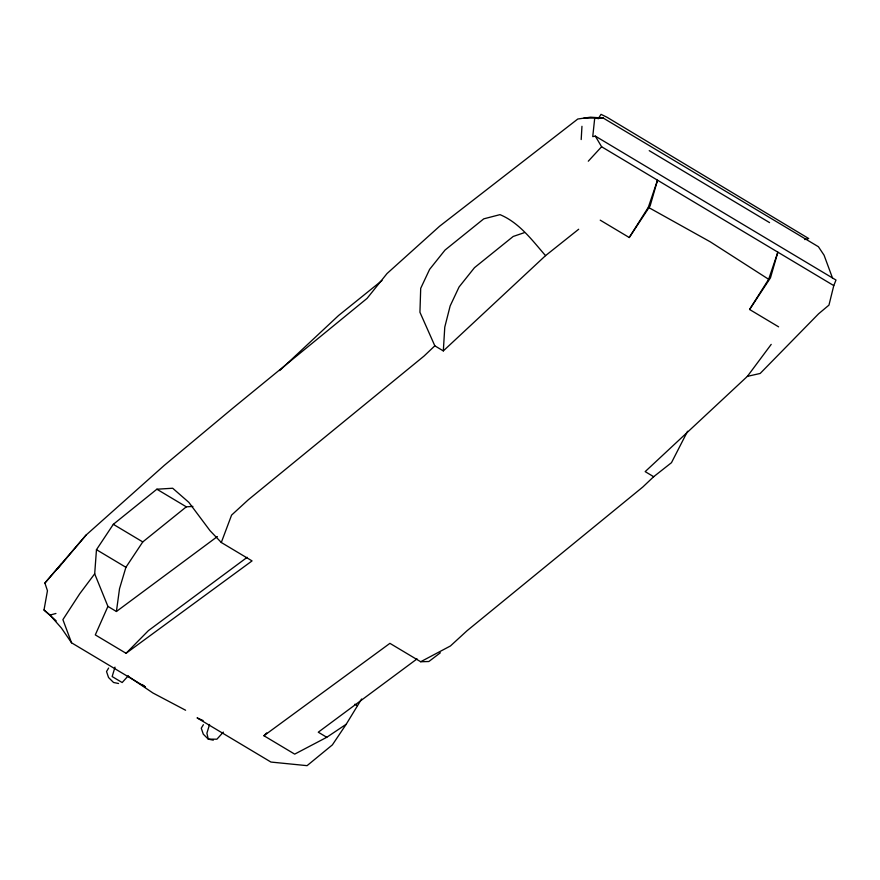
<?xml version="1.0" encoding="UTF-8"?>
<svg xmlns="http://www.w3.org/2000/svg" width="880" height="880" viewBox="0 0 880 880"><rect width="100%" height="100%" fill="white"/><g stroke="black" fill="none" stroke-linecap="round" stroke-linejoin="round"><path stroke-width="1.32" d="M581.196 139.557L581.955 126.302M443.322 350.911L545.534 255.64C532.191 240.306 519.277 222.651 499.983 214.643L483.758 218.845L445.038 250.052L429.605 269.379L420.706 288.332L419.936 312.268L434.83 345.829L443.322 350.911L444.774 327.118L450.153 305.943L459.063 286.99L474.485 267.663L513.205 236.456L524.315 232.672M94.688 573.826L96.47 549.681L113.322 524.315L156.871 489.214L172.689 488.246L188.837 502.348L210.001 530.651L221.298 542.498L252.054 560.901L126.06 653.29L95.304 634.898L107.921 606.408L94.688 573.826L79.717 593.78L62.898 619.641L71.566 642.818L145.453 687.005L142.175 684.508M107.921 606.408L116.413 611.49L119.526 588.687L125.917 567.292L142.769 541.926L186.318 506.825L192.907 506.418M56.188 620.851L44 610.005L47.454 590.744L44.902 583.044L86.141 535.007L164.274 465.388L233.233 407.847L367.048 298.408L387.024 273.548L439.615 226.215L577.797 119.009L590.524 117.183L603.218 118.041L818.411 246.73L824.076 255.211L832.491 278.003M583.891 118.096L603.218 118.041L594.726 118.063L592.746 136.609L595.32 136.114L836 280.049L833.778 285.604L828.96 305.118L818.587 313.808L760.177 373.461L747.384 376.354L645.172 471.625L653.675 476.707L671.462 462.693L687.577 431.244M115.005 667.128L112.156 676.555L122.166 682.539L128.26 675.818M209.55 724.438L206.899 733.216L208.274 739.134L213.301 740.157M629.255 237.523L648.318 207.317L657.525 180.191L650.133 205.854L629.255 237.523L600.226 220.165M749.584 309.485L768.658 279.29L777.854 252.153L770.473 277.827L749.584 309.485L778.613 326.843M221.298 542.498L231.583 515.108L248.215 499.851L423.973 356.125L434.83 345.829M203.137 720.555L197.065 717.871L270.952 762.058L307.065 765.655L332.376 744.887L346.214 724.251L361.614 698.995M108.647 668.03L106.524 671.528L108.548 677.512L113.531 682.473L118.558 683.507M203.39 724.691L201.267 728.189L203.291 734.173L208.274 739.134L216.909 739.2L223.344 732.094M598.136 118.844L601.029 114.345L607.013 117.26L808.698 238.535L804.782 239.58M747.384 376.354L771.21 344.388M57.189 569.261L86.141 535.007M44.902 583.044L61.413 563.849M588.291 161.194L601.601 146.751L595.32 136.114M126.06 653.29L148.412 630.619L247.192 557.304M346.214 724.251L326.766 737.286L294.69 754.127L263.923 735.735L266.717 732.908M279.653 370.59L338.558 315.524L381.986 280.522M653.675 476.707L642.818 487.003L467.06 630.718L450.428 645.975L420.684 661.738L389.917 643.346L263.923 735.735M545.534 255.64L578.677 229.251M440.374 652.773L428.846 661.518L420.684 661.738M116.413 611.49L217.393 536.547M417.054 658.889L318.274 732.204L326.766 737.286M44 610.005L50.006 615.076L55.935 613.481M185.614 710.248L152.955 693.011L128.194 676.258M648.318 207.317L710.303 241.846L768.658 279.29M649.231 150.656L769.571 222.618M601.601 146.751L833.778 285.604M156.871 489.214L186.318 506.825M113.322 524.315L142.769 541.926M96.47 549.681L125.917 567.292M354.871 704.209L357.225 705.617M50.006 615.076L61.38 627.99L71.566 642.818"/></g></svg>
